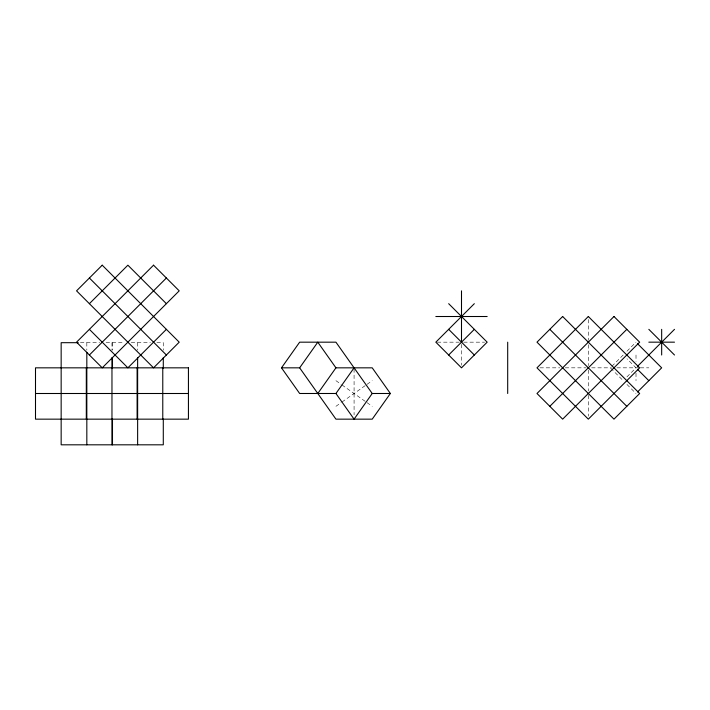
<?xml version="1.0" encoding="UTF-8"?>
<svg xmlns="http://www.w3.org/2000/svg" width="710" height="710" viewBox="0 0 710 710"><rect width="100%" height="100%" fill="white"/><g stroke="black" fill="none" stroke-linecap="round" stroke-linejoin="round"><path stroke-width="0.53" stroke-dasharray="3.55 2.66" d="M623.176 355L610.343 367.833L623.176 380.666M626.948 351.228L636.009 342.167M626.948 376.886L636.009 367.833L626.948 358.772M335.936 406.324L341.12 402.659M341.98 402.046L366.174 384.944M367.043 384.332L372.226 380.666M437.316 342.167L459.299 342.167M463.701 342.167L484.584 342.167M80.407 342.69L99.657 342.69M106.065 342.69L123.726 342.69M131.217 342.69L150.458 342.69M156.874 342.69L163.291 342.69L163.291 350.172M539.955 367.833L559.737 367.833M565.24 367.833L586.123 367.833M591.616 367.833L611.408 367.833M616.901 367.833L639.213 367.833M640.287 367.833L648.833 367.833M335.936 380.666L341.12 384.332M341.98 384.944L366.174 402.046M367.043 402.659L372.226 406.324M626.948 384.438L636.009 393.5M636.009 355L636.009 361.417M636.009 373.176L636.009 380.666M588.324 319.464L588.324 340.356M588.324 344.749L588.324 365.632M588.324 370.034L588.324 390.917M588.324 395.31L588.324 416.202M461.5 344.368L461.5 365.251M354.077 368.898L354.077 414.88M137.633 342.69L137.633 350.172M112.482 342.69L112.482 350.172M111.967 342.69L111.967 350.172M86.824 342.69L86.824 350.172"/><path stroke-width="1.06" d="M281.497 367.833L299.647 342.176L335.936 342.176L372.226 393.491L390.367 393.491L372.226 419.157L335.936 419.157L299.647 367.833L281.497 367.833L299.647 393.491L335.936 393.491L354.077 367.833M299.647 367.833L317.787 342.176L335.936 367.833L372.226 367.833L390.367 393.491M317.787 393.491L335.936 367.833M372.226 393.491L354.077 419.157L335.936 393.491M89.389 303.676L127.889 265.185L166.38 303.676M89.389 355L166.38 278.009M166.38 329.342L127.889 367.833L89.389 329.342M474.333 303.676L435.833 342.167L461.5 367.833L487.166 342.167L448.667 303.676M448.667 355L474.333 329.342M549.824 406.324L626.815 329.342M637.518 366.325L674.5 329.342M637.518 391.982L661.667 367.833L637.518 343.675M435.833 316.509L487.166 316.509M648.833 342.167L674.5 342.167M78.269 342.69L61.158 342.69L61.158 444.815L163.291 444.815L163.291 419.157M35.5 393.5L188.434 393.5M648.833 329.342L674.5 355M637.518 369.342L648.833 380.666M549.824 329.342L626.815 406.324M448.667 329.342L474.333 355M89.389 278.009L166.38 355M661.667 329.342L661.667 355M507.694 342.176L507.694 393.491M461.5 290.843L461.5 342.167M163.291 357.654L163.291 368.348M162.776 367.833L162.776 419.157M137.633 357.654L137.633 444.815M137.11 367.833L137.11 419.157M112.482 357.654L112.482 368.348M112.482 419.157L112.482 444.815M111.967 357.654L111.967 444.815M86.824 352.311L86.824 444.815M86.309 367.833L86.309 419.157M102.222 265.185L76.556 290.843L153.546 367.833L179.213 342.167L102.222 265.185M153.546 265.185L76.556 342.167L102.222 367.833L179.213 290.843L153.546 265.185M562.657 316.509L536.991 342.167L613.981 419.157L639.648 393.5L562.657 316.509M588.324 316.509L536.991 367.833L588.324 419.157L639.648 367.833L588.324 316.509M613.981 316.509L536.991 393.5L562.657 419.157L639.648 342.167L613.981 316.509M188.434 367.833L35.5 367.833L35.5 419.157L188.434 419.157L188.434 367.833"/></g></svg>
